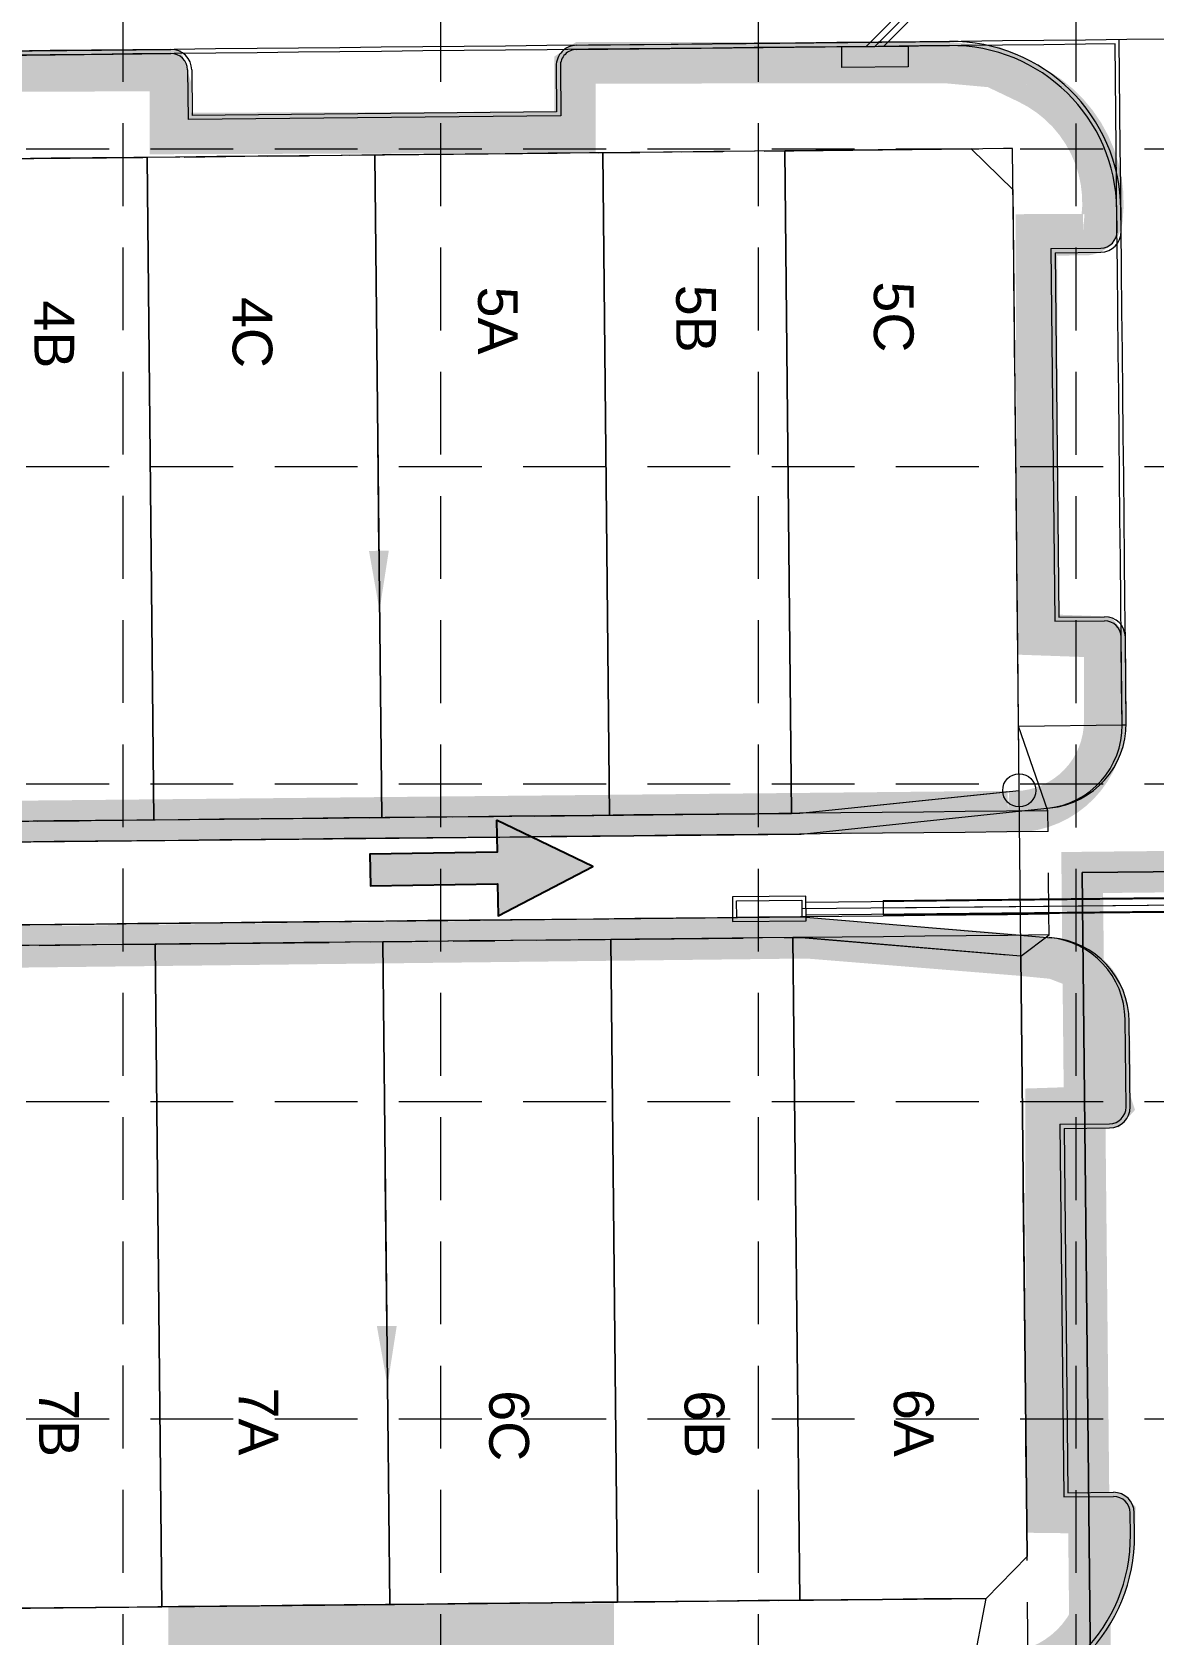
# Model space of a CAD drawing. Extents: x 2509062 to 2510599, y 7103311 to 7105769.
# Drawn here: x 2509627.9 to 2509763.3, y 7105012.3 to 7105205.8 of the extents above; entities that cross this region are included whole.
import ezdxf
from ezdxf.enums import TextEntityAlignment as Align

# ---------------------------------------------------------------- set-up
doc = ezdxf.new("R2010")
doc.units = 0
doc.header["$LTSCALE"] = 40
doc.header["$MEASUREMENT"] = 0
for name, pattern in [('DASHED', [0.75, 0.5, -0.25]), ('HIDDEN', [0.375, 0.25, -0.125]), ('PHANTOM2', [1.25, 0.625, -0.125, 0.125, -0.125, 0.125, -0.125])]:
    doc.linetypes.add(name, pattern=pattern)
for name, color, linetype in [('1 EROSION BLANKET', 84, 'Continuous'), ('C-FLOW-ARRW-2', 7, 'Continuous'), ('C-TOPO-TINN-ALLEY-EP', 1, 'Continuous'), ('C-TOPO-TINN-BACK', 4, 'Continuous'), ('C-TOPO-TINN-CONST', 5, 'Continuous'), ('C-TOPO-TINN-FACE', 2, 'Continuous'), ('C-TOPO-TINN-RTWY', 3, 'Continuous'), ('GRID', 254, 'DASHED'), ('STORM', 5, 'Continuous'), ('XHO461B_PT$0$V-BNDY-N-P2', 2, 'PHANTOM2'), ('XHO461B_ST$0$C-PHASE-BNDY', 14, 'Continuous'), ('XHO461C_PT$0$V-AREA', 6, 'Continuous'), ('XHO461C_PT$0$V-PROP-CORN-N', 2, 'Continuous'), ('XHO461C_PT$0$V-PROP-SUBD-IDEN-N-P3', 7, 'Continuous'), ('XHO461C_PT$0$V-PROP-SUBD-N-P3', 7, 'Continuous'), ('XHO461C_PT$0$V-RWAY-LINE-N-P3', 4, 'PHANTOM2'), ('XHO461C_PV$0$C-PHASE-BNDY', 3, 'Continuous'), ('XHO461C_PV$0$C-ROAD-BACK-N', 4, 'Continuous'), ('XHO461C_PV$0$C-ROAD-BACK-PH2', 12, 'Continuous'), ('XHO461C_PV$0$C-ROAD-FACE-N', 2, 'Continuous'), ('XHO461C_PV$0$C-ROAD-FACE-PH2', 12, 'Continuous'), ('XHO461ST$0$C-PHASE-BNDY', 3, 'Continuous')]:
    doc.layers.add(name, color=color, linetype=linetype)
doc.styles.get("Standard").update_dxf_attribs({"font": 'ARIAL.TTF'})

msp = doc.modelspace()

# ---------------------------------------------------------------- linework, layer by layer
msp.add_lwpolyline([(2509683.97, 7105110.61), (2509684.03, 7105106.77), (2509668.68, 7105106.52), (2509668.74, 7105102.68), (2509684.1, 7105102.93), (2509684.16, 7105099.09), (2509695.58, 7105105.03), (2509683.97, 7105110.61)], close=True)
at = {"color": 254}
for points in [[(2509684.16, 7105099.09), (2509683.97, 7105110.61), (2509695.58, 7105105.03), (2509683.97, 7105110.61)], [(2509668.68, 7105106.52), (2509668.74, 7105102.68), (2509684.03, 7105106.77), (2509684.1, 7105102.93)]]:
    msp.add_solid(points, dxfattribs=at)
at = {"layer": '1 EROSION BLANKET', "linetype": 'Continuous', "const_width": 5}
for points in [[(2509617.42, 7105201.05), (2509644.02, 7105201.12), (2509644.58, 7105199.36), (2509644.58, 7105193.53), (2509693.45, 7105193.68), (2509693.45, 7105201.48), (2509694.32, 7105202.06), (2509738.47, 7105202.07), (2509743.96, 7105201.57), (2509748.05, 7105199.62, -0.322828), (2509757.06, 7105183.19, -0.395618), (2509754.79, 7105181.3), (2509749.14, 7105181.29), (2509749.29, 7105133.02), (2509756.9, 7105132.75), (2509757.39, 7105132.19), (2509757.38, 7105122.57, -0.433751), (2509745.7, 7105111.66), (2509388.48, 7105108.11)], [(2509441.77, 7105093.19), (2509721.48, 7105096.42), (2509747, 7105094.35), (2509751.32, 7105093.93), (2509753.92, 7105092.93, -0.237791), (2509757.25, 7105089.25, -0.054936), (2509757.92, 7105085.1, -0.021959), (2509757.97, 7105076.05), (2509750.3, 7105075.8), (2509750.38, 7105027.52), (2509750.38, 7105027.06), (2509758.36, 7105026.96), (2509758.59, 7105026.73), (2509758.52, 7105024.05), (2509757.89, 7105019.41), (2509756.02, 7105014.97, -0.196263), (2509749.57, 7105008.55, -0.007207)]]:
    msp.add_lwpolyline(points, format="xyb", dxfattribs=at)
for points in [[(2509755.09, 7105075.95), (2509758, 7105076.01), (2509758.21, 7105076.24), (2509757.97, 7105076.95)], [(2509695.63, 7105006.37), (2509695.63, 7105012.97), (2509695.63, 7105013.57), (2509647.9, 7105013.19), (2509646.85, 7105013.18), (2509646.86, 7105005.66)]]:
    msp.add_lwpolyline(points, dxfattribs=at)
at = {"layer": 'C-FLOW-ARRW-2', "color": 7, "lineweight": 0}
for p, q in [((2509669.77, 7105143.14), (2509669.58, 7105161.13)), ((2509670.72, 7105049.55), (2509670.54, 7105067.55))]:
    msp.add_line(p, q, dxfattribs=at)
for points in [[(2509670.96, 7105143.16), (2509669.84, 7105135.94), (2509668.57, 7105143.13)], [(2509671.92, 7105049.57), (2509670.8, 7105042.36), (2509669.52, 7105049.54)]]:
    msp.add_solid(points, dxfattribs=at)
at = {"layer": 'C-TOPO-TINN-ALLEY-EP', "color": 7, "lineweight": 0}
for p, q in [((2509675.56, 7105108.49, 716.84), (2509670.56, 7105108.44, 716.88)), ((2509680.56, 7105108.54, 716.81), (2509675.56, 7105108.49, 716.84)), ((2509685.56, 7105108.59, 716.77), (2509680.56, 7105108.54, 716.81)), ((2509690.56, 7105108.64, 716.74), (2509685.56, 7105108.59, 716.77)), ((2509695.56, 7105108.69, 716.71), (2509690.56, 7105108.64, 716.74)), ((2509700.56, 7105108.75, 716.67), (2509695.56, 7105108.69, 716.71)), ((2509705.56, 7105108.8, 716.64), (2509700.56, 7105108.75, 716.67)), ((2509710.56, 7105108.85, 716.6), (2509705.56, 7105108.8, 716.64)), ((2509715.56, 7105108.9, 716.57), (2509710.56, 7105108.85, 716.6)), ((2509720.56, 7105108.95, 716.54), (2509715.56, 7105108.9, 716.57)), ((2509725.56, 7105109, 716.5), (2509720.56, 7105108.95, 716.54)), ((2509730.56, 7105109.05, 716.47), (2509725.56, 7105109, 716.5)), ((2509735.56, 7105109.1, 716.43), (2509730.56, 7105109.05, 716.47)), ((2509740.56, 7105109.15, 716.4), (2509735.56, 7105109.1, 716.43)), ((2509745.56, 7105109.21, 716.36), (2509740.56, 7105109.15, 716.4)), ((2509750.56, 7105109.26, 716.31), (2509745.56, 7105109.21, 716.36)), ((2509630.56, 7105108.03, 717.15), (2509625.56, 7105107.98, 717.19)), ((2509635.56, 7105108.08, 717.12), (2509630.56, 7105108.03, 717.15)), ((2509640.56, 7105108.13, 717.08), (2509635.56, 7105108.08, 717.12)), ((2509645.56, 7105108.18, 717.05), (2509640.56, 7105108.13, 717.08)), ((2509650.56, 7105108.23, 717.01), (2509645.56, 7105108.18, 717.05)), ((2509655.56, 7105108.28, 716.98), (2509650.56, 7105108.23, 717.01)), ((2509660.56, 7105108.34, 716.95), (2509655.56, 7105108.28, 716.98)), ((2509665.56, 7105108.39, 716.91), (2509660.56, 7105108.34, 716.95)), ((2509670.56, 7105108.44, 716.88), (2509665.56, 7105108.39, 716.91)), ((2509710.66, 7105098.85, 716.6), (2509705.66, 7105098.8, 716.64)), ((2509715.66, 7105098.9, 716.57), (2509710.66, 7105098.85, 716.6)), ((2509720.66, 7105098.95, 716.54), (2509715.66, 7105098.9, 716.57)), ((2509725.66, 7105099, 716.5), (2509720.66, 7105098.95, 716.54)), ((2509730.66, 7105099.05, 716.47), (2509725.66, 7105099, 716.5)), ((2509735.66, 7105099.1, 716.43), (2509730.66, 7105099.05, 716.47)), ((2509740.66, 7105099.16, 716.4), (2509735.66, 7105099.1, 716.43)), ((2509745.66, 7105099.21, 716.36), (2509740.66, 7105099.16, 716.4)), ((2509750.66, 7105099.26, 716.31), (2509745.66, 7105099.21, 716.36)), ((2509630.66, 7105098.03, 717.15), (2509625.67, 7105097.98, 717.19)), ((2509635.66, 7105098.08, 717.12), (2509630.66, 7105098.03, 717.15)), ((2509640.66, 7105098.13, 717.08), (2509635.66, 7105098.08, 717.12)), ((2509645.66, 7105098.18, 717.05), (2509640.66, 7105098.13, 717.08)), ((2509650.66, 7105098.23, 717.01), (2509645.66, 7105098.18, 717.05)), ((2509655.66, 7105098.29, 716.98), (2509650.66, 7105098.23, 717.01)), ((2509660.66, 7105098.34, 716.95), (2509655.66, 7105098.29, 716.98)), ((2509665.66, 7105098.39, 716.91), (2509660.66, 7105098.34, 716.95)), ((2509670.66, 7105098.44, 716.88), (2509665.66, 7105098.39, 716.91)), ((2509675.66, 7105098.49, 716.84), (2509670.66, 7105098.44, 716.88)), ((2509680.66, 7105098.54, 716.81), (2509675.66, 7105098.49, 716.84)), ((2509685.66, 7105098.59, 716.77), (2509680.66, 7105098.54, 716.81)), ((2509690.66, 7105098.64, 716.74), (2509685.66, 7105098.59, 716.77)), ((2509695.66, 7105098.69, 716.71), (2509690.66, 7105098.64, 716.74)), ((2509700.66, 7105098.75, 716.67), (2509695.66, 7105098.69, 716.71)), ((2509705.66, 7105098.8, 716.64), (2509700.66, 7105098.75, 716.67))]:
    msp.add_line(p, q, dxfattribs=at)
at = {"layer": 'C-TOPO-TINN-BACK', "color": 7, "lineweight": 0}
for p, q in [((2509660.06, 7105203.33, 717.28), (2509655.06, 7105203.28, 717.31)), ((2509665.06, 7105203.38, 717.26), (2509660.06, 7105203.33, 717.28)), ((2509670.06, 7105203.44, 717.23), (2509665.06, 7105203.38, 717.26)), ((2509675.06, 7105203.49, 717.21), (2509670.06, 7105203.44, 717.23)), ((2509680.06, 7105203.54, 717.18), (2509675.06, 7105203.49, 717.21)), ((2509685.06, 7105203.59, 717.16), (2509680.06, 7105203.54, 717.18)), ((2509690.06, 7105203.64, 717.13), (2509685.06, 7105203.59, 717.16)), ((2509695.06, 7105203.69, 717.11), (2509690.06, 7105203.64, 717.13)), ((2509700.06, 7105203.74, 717.08), (2509695.06, 7105203.69, 717.11)), ((2509705.06, 7105203.79, 717.06), (2509700.06, 7105203.74, 717.08)), ((2509710.06, 7105203.84, 717.03), (2509705.06, 7105203.79, 717.06)), ((2509715.06, 7105203.9, 717.01), (2509710.06, 7105203.84, 717.03)), ((2509720.06, 7105203.95, 716.98), (2509715.06, 7105203.9, 717.01)), ((2509725.06, 7105204, 716.96), (2509720.06, 7105203.95, 716.98)), ((2509730.05, 7105204.05, 716.93), (2509725.06, 7105204, 716.96)), ((2509735.05, 7105204.1, 716.91), (2509730.05, 7105204.05, 716.93)), ((2509740.05, 7105204.15, 716.88), (2509735.05, 7105204.1, 716.91)), ((2509745.05, 7105204.2, 716.86), (2509740.05, 7105204.15, 716.88)), ((2509750.05, 7105204.25, 716.83), (2509745.05, 7105204.2, 716.86)), ((2509755.05, 7105204.31, 716.81), (2509750.05, 7105204.25, 716.83)), ((2509758.64, 7105204.34, 716.79), (2509755.05, 7105204.31, 716.81)), ((2509758.77, 7105191.84, 716.6), (2509758.64, 7105204.34, 716.79)), ((2509630.06, 7105203.03, 717.43), (2509625.06, 7105202.97, 717.46)), ((2509635.06, 7105203.08, 717.41), (2509630.06, 7105203.03, 717.43)), ((2509640.06, 7105203.13, 717.38), (2509635.06, 7105203.08, 717.41)), ((2509645.06, 7105203.18, 717.36), (2509640.06, 7105203.13, 717.38)), ((2509650.06, 7105203.23, 717.33), (2509645.06, 7105203.18, 717.36)), ((2509655.06, 7105203.28, 717.31), (2509650.06, 7105203.23, 717.33)), ((2509758.82, 7105187.12, 716.58), (2509758.77, 7105191.84, 716.6)), ((2509758.87, 7105182.12, 716.55), (2509758.82, 7105187.12, 716.58)), ((2509758.92, 7105177.12, 716.52), (2509758.87, 7105182.12, 716.55)), ((2509758.97, 7105172.12, 716.49), (2509758.92, 7105177.12, 716.52)), ((2509759.03, 7105167.12, 716.46), (2509758.97, 7105172.12, 716.49)), ((2509759.08, 7105162.12, 716.43), (2509759.03, 7105167.12, 716.46)), ((2509759.13, 7105157.12, 716.4), (2509759.08, 7105162.12, 716.43)), ((2509759.18, 7105152.12, 716.37), (2509759.13, 7105157.12, 716.4)), ((2509759.23, 7105147.12, 716.34), (2509759.18, 7105152.12, 716.37)), ((2509759.28, 7105142.12, 716.31), (2509759.23, 7105147.12, 716.34)), ((2509759.33, 7105137.12, 716.28), (2509759.28, 7105142.12, 716.31)), ((2509759.38, 7105132.12, 716.25), (2509759.33, 7105137.12, 716.28)), ((2509759.43, 7105127.12, 716.22), (2509759.38, 7105132.12, 716.25)), ((2509759.49, 7105122.12, 716.19), (2509759.43, 7105127.12, 716.22)), ((2509675.56, 7105108.49, 716.34), (2509670.56, 7105108.44, 716.38)), ((2509680.56, 7105108.54, 716.31), (2509675.56, 7105108.49, 716.34)), ((2509685.56, 7105108.59, 716.27), (2509680.56, 7105108.54, 716.31)), ((2509690.56, 7105108.64, 716.24), (2509685.56, 7105108.59, 716.27)), ((2509695.56, 7105108.69, 716.21), (2509690.56, 7105108.64, 716.24)), ((2509700.56, 7105108.75, 716.17), (2509695.56, 7105108.69, 716.21)), ((2509705.56, 7105108.8, 716.14), (2509700.56, 7105108.75, 716.17)), ((2509710.56, 7105108.85, 716.1), (2509705.56, 7105108.8, 716.14)), ((2509715.56, 7105108.9, 716.07), (2509710.56, 7105108.85, 716.1)), ((2509720.56, 7105108.95, 716.04), (2509715.56, 7105108.9, 716.07)), ((2509725.56, 7105109, 716), (2509720.56, 7105108.95, 716.04)), ((2509730.56, 7105109.05, 715.97), (2509725.56, 7105109, 716)), ((2509735.56, 7105109.1, 715.93), (2509730.56, 7105109.05, 715.97)), ((2509740.56, 7105109.15, 715.9), (2509735.56, 7105109.1, 715.93)), ((2509745.56, 7105109.21, 715.86), (2509740.56, 7105109.15, 715.9)), ((2509750.56, 7105109.26, 715.81), (2509745.56, 7105109.21, 715.86)), ((2509630.56, 7105108.03, 716.65), (2509625.56, 7105107.98, 716.69)), ((2509635.56, 7105108.08, 716.62), (2509630.56, 7105108.03, 716.65)), ((2509640.56, 7105108.13, 716.58), (2509635.56, 7105108.08, 716.62)), ((2509645.56, 7105108.18, 716.55), (2509640.56, 7105108.13, 716.58)), ((2509650.56, 7105108.23, 716.51), (2509645.56, 7105108.18, 716.55)), ((2509655.56, 7105108.28, 716.48), (2509650.56, 7105108.23, 716.51)), ((2509660.56, 7105108.34, 716.45), (2509655.56, 7105108.28, 716.48)), ((2509665.56, 7105108.39, 716.41), (2509660.56, 7105108.34, 716.45)), ((2509670.56, 7105108.44, 716.38), (2509665.56, 7105108.39, 716.41)), ((2509710.66, 7105098.85, 716.1), (2509705.66, 7105098.8, 716.14)), ((2509715.66, 7105098.9, 716.07), (2509710.66, 7105098.85, 716.1)), ((2509720.66, 7105098.95, 716.04), (2509715.66, 7105098.9, 716.07)), ((2509725.66, 7105099, 716), (2509720.66, 7105098.95, 716.04)), ((2509730.66, 7105099.05, 715.97), (2509725.66, 7105099, 716)), ((2509735.66, 7105099.1, 715.93), (2509730.66, 7105099.05, 715.97)), ((2509740.66, 7105099.16, 715.9), (2509735.66, 7105099.1, 715.93)), ((2509745.66, 7105099.21, 715.86), (2509740.66, 7105099.16, 715.9)), ((2509750.66, 7105099.26, 715.81), (2509745.66, 7105099.21, 715.86)), ((2509630.66, 7105098.03, 716.65), (2509625.67, 7105097.98, 716.69)), ((2509635.66, 7105098.08, 716.62), (2509630.66, 7105098.03, 716.65)), ((2509640.66, 7105098.13, 716.58), (2509635.66, 7105098.08, 716.62)), ((2509645.66, 7105098.18, 716.55), (2509640.66, 7105098.13, 716.58)), ((2509650.66, 7105098.23, 716.51), (2509645.66, 7105098.18, 716.55)), ((2509655.66, 7105098.29, 716.48), (2509650.66, 7105098.23, 716.51)), ((2509660.66, 7105098.34, 716.45), (2509655.66, 7105098.29, 716.48)), ((2509665.66, 7105098.39, 716.41), (2509660.66, 7105098.34, 716.45)), ((2509670.66, 7105098.44, 716.38), (2509665.66, 7105098.39, 716.41)), ((2509675.66, 7105098.49, 716.34), (2509670.66, 7105098.44, 716.38)), ((2509680.66, 7105098.54, 716.31), (2509675.66, 7105098.49, 716.34)), ((2509685.66, 7105098.59, 716.27), (2509680.66, 7105098.54, 716.31)), ((2509690.66, 7105098.64, 716.24), (2509685.66, 7105098.59, 716.27)), ((2509695.66, 7105098.69, 716.21), (2509690.66, 7105098.64, 716.24)), ((2509700.66, 7105098.75, 716.17), (2509695.66, 7105098.69, 716.21)), ((2509705.66, 7105098.8, 716.14), (2509700.66, 7105098.75, 716.17))]:
    msp.add_line(p, q, dxfattribs=at)
at = {"layer": 'C-TOPO-TINN-CONST', "color": 7, "lineweight": 0}
for p, q in [((2509669.28, 7105190.93, 717.49), (2509669.33, 7105185.93, 718)), ((2509669.33, 7105185.93, 718), (2509670, 7105119.93, 717.3)), ((2509670, 7105119.93, 717.3), (2509670.1, 7105110.93, 716.93)), ((2509670.25, 7105095.93, 716.93), (2509670.34, 7105086.93, 717)), ((2509670.34, 7105086.93, 717), (2509671.02, 7105020.94, 716.3)), ((2509671.02, 7105020.94, 716.3), (2509671.07, 7105015.94, 716.23))]:
    msp.add_line(p, q, dxfattribs=at)
at = {"layer": 'C-TOPO-TINN-FACE', "color": 7, "lineweight": 0}
for p, q in [((2509630.06, 7105203.53, 716.93), (2509625.06, 7105203.47, 716.96)), ((2509635.05, 7105203.58, 716.91), (2509630.06, 7105203.53, 716.93)), ((2509640.05, 7105203.63, 716.88), (2509635.05, 7105203.58, 716.91)), ((2509645.05, 7105203.68, 716.86), (2509640.05, 7105203.63, 716.88)), ((2509650.05, 7105203.73, 716.83), (2509645.05, 7105203.68, 716.86)), ((2509655.05, 7105203.78, 716.81), (2509650.05, 7105203.73, 716.83)), ((2509660.05, 7105203.83, 716.78), (2509655.05, 7105203.78, 716.81)), ((2509665.05, 7105203.88, 716.76), (2509660.05, 7105203.83, 716.78)), ((2509670.05, 7105203.94, 716.73), (2509665.05, 7105203.88, 716.76)), ((2509675.05, 7105203.99, 716.71), (2509670.05, 7105203.94, 716.73)), ((2509680.05, 7105204.04, 716.68), (2509675.05, 7105203.99, 716.71)), ((2509685.05, 7105204.09, 716.66), (2509680.05, 7105204.04, 716.68)), ((2509690.05, 7105204.14, 716.63), (2509685.05, 7105204.09, 716.66)), ((2509695.05, 7105204.19, 716.61), (2509690.05, 7105204.14, 716.63)), ((2509700.05, 7105204.24, 716.58), (2509695.05, 7105204.19, 716.61)), ((2509705.05, 7105204.29, 716.56), (2509700.05, 7105204.24, 716.58)), ((2509710.05, 7105204.34, 716.53), (2509705.05, 7105204.29, 716.56)), ((2509715.05, 7105204.4, 716.51), (2509710.05, 7105204.34, 716.53)), ((2509720.05, 7105204.45, 716.48), (2509715.05, 7105204.4, 716.51)), ((2509725.05, 7105204.5, 716.46), (2509720.05, 7105204.45, 716.48)), ((2509730.05, 7105204.55, 716.43), (2509725.05, 7105204.5, 716.46)), ((2509735.05, 7105204.6, 716.41), (2509730.05, 7105204.55, 716.43)), ((2509740.05, 7105204.65, 716.38), (2509735.05, 7105204.6, 716.41)), ((2509745.05, 7105204.7, 716.36), (2509740.05, 7105204.65, 716.38)), ((2509750.05, 7105204.75, 716.33), (2509745.05, 7105204.7, 716.36)), ((2509755.05, 7105204.81, 716.31), (2509750.05, 7105204.75, 716.33)), ((2509760.05, 7105204.86, 716.28), (2509755.05, 7105204.81, 716.31)), ((2509759.27, 7105191.85, 716.1), (2509759.14, 7105204.85, 716.29)), ((2509765.05, 7105204.91, 716.26), (2509760.05, 7105204.86, 716.28)), ((2509759.32, 7105187.12, 716.08), (2509759.27, 7105191.85, 716.1)), ((2509759.37, 7105182.12, 716.05), (2509759.32, 7105187.12, 716.08)), ((2509759.42, 7105177.12, 716.02), (2509759.37, 7105182.12, 716.05)), ((2509759.47, 7105172.12, 715.99), (2509759.42, 7105177.12, 716.02)), ((2509759.53, 7105167.12, 715.96), (2509759.47, 7105172.12, 715.99)), ((2509759.58, 7105162.12, 715.93), (2509759.53, 7105167.12, 715.96)), ((2509759.63, 7105157.12, 715.9), (2509759.58, 7105162.12, 715.93)), ((2509759.68, 7105152.12, 715.87), (2509759.63, 7105157.12, 715.9)), ((2509759.73, 7105147.12, 715.84), (2509759.68, 7105152.12, 715.87)), ((2509759.78, 7105142.12, 715.81), (2509759.73, 7105147.12, 715.84)), ((2509759.83, 7105137.12, 715.78), (2509759.78, 7105142.12, 715.81)), ((2509759.88, 7105132.12, 715.75), (2509759.83, 7105137.12, 715.78)), ((2509759.93, 7105127.12, 715.72), (2509759.88, 7105132.12, 715.75)), ((2509759.99, 7105122.12, 715.69), (2509759.93, 7105127.12, 715.72))]:
    msp.add_line(p, q, dxfattribs=at)
at = {"layer": 'C-TOPO-TINN-RTWY', "color": 7, "lineweight": 0}
for p, q in [((2509745.18, 7105191.7, 717.12), (2509740.18, 7105191.65, 717.14)), ((2509746.27, 7105191.71, 717.11), (2509745.18, 7105191.7, 717.12)), ((2509746.35, 7105184.22, 716.82), (2509746.27, 7105191.71, 717.11)), ((2509630.19, 7105190.53, 717.69), (2509625.19, 7105190.48, 717.72)), ((2509635.19, 7105190.58, 717.67), (2509630.19, 7105190.53, 717.69)), ((2509640.19, 7105190.63, 717.64), (2509635.19, 7105190.58, 717.67)), ((2509645.19, 7105190.68, 717.62), (2509640.19, 7105190.63, 717.64)), ((2509650.19, 7105190.73, 717.59), (2509645.19, 7105190.68, 717.62)), ((2509655.19, 7105190.78, 717.57), (2509650.19, 7105190.73, 717.59)), ((2509660.19, 7105190.83, 717.54), (2509655.19, 7105190.78, 717.57)), ((2509665.19, 7105190.88, 717.52), (2509660.19, 7105190.83, 717.54)), ((2509670.19, 7105190.94, 717.49), (2509665.19, 7105190.88, 717.52)), ((2509675.19, 7105190.99, 717.47), (2509670.19, 7105190.94, 717.49)), ((2509680.19, 7105191.04, 717.44), (2509675.19, 7105190.99, 717.47)), ((2509685.19, 7105191.09, 717.42), (2509680.19, 7105191.04, 717.44)), ((2509690.18, 7105191.14, 717.39), (2509685.19, 7105191.09, 717.42)), ((2509695.18, 7105191.19, 717.37), (2509690.18, 7105191.14, 717.39)), ((2509700.18, 7105191.24, 717.34), (2509695.18, 7105191.19, 717.37)), ((2509705.18, 7105191.29, 717.32), (2509700.18, 7105191.24, 717.34)), ((2509710.18, 7105191.35, 717.29), (2509705.18, 7105191.29, 717.32)), ((2509715.18, 7105191.4, 717.27), (2509710.18, 7105191.35, 717.29)), ((2509720.18, 7105191.45, 717.24), (2509715.18, 7105191.4, 717.27)), ((2509725.18, 7105191.5, 717.22), (2509720.18, 7105191.45, 717.24)), ((2509730.18, 7105191.55, 717.19), (2509725.18, 7105191.5, 717.22)), ((2509735.18, 7105191.6, 717.17), (2509730.18, 7105191.55, 717.19)), ((2509740.18, 7105191.65, 717.14), (2509735.18, 7105191.6, 717.17)), ((2509746.37, 7105181.99, 716.81), (2509746.35, 7105184.22, 716.82)), ((2509746.42, 7105176.99, 716.78), (2509746.37, 7105181.99, 716.81)), ((2509746.47, 7105171.99, 716.75), (2509746.42, 7105176.99, 716.78)), ((2509746.53, 7105166.99, 716.72), (2509746.47, 7105171.99, 716.75)), ((2509746.58, 7105161.99, 716.69), (2509746.53, 7105166.99, 716.72)), ((2509746.63, 7105156.99, 716.66), (2509746.58, 7105161.99, 716.69)), ((2509746.68, 7105151.99, 716.63), (2509746.63, 7105156.99, 716.66)), ((2509746.73, 7105146.99, 716.6), (2509746.68, 7105151.99, 716.63)), ((2509746.78, 7105141.99, 716.57), (2509746.73, 7105146.99, 716.6)), ((2509746.83, 7105136.99, 716.54), (2509746.78, 7105141.99, 716.57)), ((2509746.88, 7105131.99, 716.51), (2509746.83, 7105136.99, 716.54)), ((2509746.94, 7105126.99, 716.48), (2509746.88, 7105131.99, 716.51)), ((2509746.99, 7105121.99, 716.45), (2509746.94, 7105126.99, 716.48)), ((2509746.99, 7105121.99, 716.45), (2509759.49, 7105122.12, 716.2)), ((2509759.49, 7105122.12, 716.2), (2509759.99, 7105122.12, 715.69)), ((2509750.53, 7105111.76, 716.36), (2509746.99, 7105121.99, 716.45)), ((2509630.54, 7105110.53, 717.2), (2509625.54, 7105110.48, 717.24)), ((2509635.54, 7105110.58, 717.17), (2509630.54, 7105110.53, 717.2)), ((2509640.54, 7105110.63, 717.14), (2509635.54, 7105110.58, 717.17)), ((2509645.54, 7105110.68, 717.1), (2509640.54, 7105110.63, 717.14)), ((2509650.54, 7105110.73, 717.07), (2509645.54, 7105110.68, 717.1)), ((2509655.54, 7105110.78, 717.03), (2509650.54, 7105110.73, 717.07)), ((2509660.54, 7105110.84, 717), (2509655.54, 7105110.78, 717.03)), ((2509665.54, 7105110.89, 716.96), (2509660.54, 7105110.84, 717)), ((2509670.53, 7105110.94, 716.93), (2509665.54, 7105110.89, 716.96)), ((2509675.53, 7105110.99, 716.9), (2509670.53, 7105110.94, 716.93)), ((2509680.53, 7105111.04, 716.86), (2509675.53, 7105110.99, 716.9)), ((2509685.53, 7105111.09, 716.83), (2509680.53, 7105111.04, 716.86)), ((2509690.53, 7105111.14, 716.79), (2509685.53, 7105111.09, 716.83)), ((2509695.53, 7105111.19, 716.76), (2509690.53, 7105111.14, 716.79)), ((2509700.53, 7105111.25, 716.73), (2509695.53, 7105111.19, 716.76)), ((2509705.53, 7105111.3, 716.69), (2509700.53, 7105111.25, 716.73)), ((2509710.53, 7105111.35, 716.66), (2509705.53, 7105111.3, 716.69)), ((2509715.53, 7105111.4, 716.62), (2509710.53, 7105111.35, 716.66)), ((2509720.53, 7105111.45, 716.59), (2509715.53, 7105111.4, 716.62)), ((2509725.53, 7105111.5, 716.55), (2509720.53, 7105111.45, 716.59)), ((2509730.53, 7105111.55, 716.52), (2509725.53, 7105111.5, 716.55)), ((2509735.53, 7105111.6, 716.49), (2509730.53, 7105111.55, 716.52)), ((2509740.53, 7105111.65, 716.45), (2509735.53, 7105111.6, 716.49)), ((2509745.53, 7105111.71, 716.42), (2509740.53, 7105111.65, 716.45)), ((2509750.53, 7105111.76, 716.36), (2509745.53, 7105111.71, 716.42)), ((2509750.56, 7105109.26, 715.81), (2509750.53, 7105111.76, 716.36)), ((2509750.66, 7105099.26, 715.81), (2509750.61, 7105104.26, 715.89)), ((2509750.68, 7105096.76, 716.36), (2509750.66, 7105099.26, 715.81)), ((2509630.69, 7105095.53, 717.2), (2509625.69, 7105095.48, 717.24)), ((2509635.69, 7105095.58, 717.17), (2509630.69, 7105095.53, 717.2)), ((2509640.69, 7105095.63, 717.14), (2509635.69, 7105095.58, 717.17)), ((2509645.69, 7105095.68, 717.1), (2509640.69, 7105095.63, 717.14)), ((2509650.69, 7105095.73, 717.07), (2509645.69, 7105095.68, 717.1)), ((2509655.69, 7105095.79, 717.03), (2509650.69, 7105095.73, 717.07)), ((2509660.69, 7105095.84, 717), (2509655.69, 7105095.79, 717.03)), ((2509665.69, 7105095.89, 716.96), (2509660.69, 7105095.84, 717)), ((2509670.69, 7105095.94, 716.93), (2509665.69, 7105095.89, 716.96)), ((2509675.69, 7105095.99, 716.9), (2509670.69, 7105095.94, 716.93)), ((2509680.69, 7105096.04, 716.86), (2509675.69, 7105095.99, 716.9)), ((2509685.69, 7105096.09, 716.83), (2509680.69, 7105096.04, 716.86)), ((2509690.69, 7105096.14, 716.79), (2509685.69, 7105096.09, 716.83)), ((2509695.69, 7105096.19, 716.76), (2509690.69, 7105096.14, 716.79)), ((2509700.69, 7105096.25, 716.73), (2509695.69, 7105096.19, 716.76)), ((2509705.69, 7105096.3, 716.69), (2509700.69, 7105096.25, 716.73)), ((2509710.69, 7105096.35, 716.66), (2509705.69, 7105096.3, 716.69)), ((2509715.69, 7105096.4, 716.62), (2509710.69, 7105096.35, 716.66)), ((2509720.69, 7105096.45, 716.59), (2509715.69, 7105096.4, 716.62)), ((2509725.69, 7105096.5, 716.55), (2509720.69, 7105096.45, 716.59)), ((2509730.69, 7105096.55, 716.52), (2509725.69, 7105096.5, 716.55)), ((2509735.68, 7105096.6, 716.49), (2509730.69, 7105096.55, 716.52)), ((2509740.68, 7105096.66, 716.45), (2509735.68, 7105096.6, 716.49)), ((2509745.68, 7105096.71, 716.42), (2509740.68, 7105096.66, 716.45)), ((2509750.68, 7105096.76, 716.36), (2509745.68, 7105096.71, 716.42)), ((2509747.27, 7105094.22, 716.4), (2509750.68, 7105096.76, 716.36)), ((2509747.27, 7105094.22, 716.4), (2509748.01, 7105021.72, 715.8)), ((2509748.01, 7105021.72, 715.8), (2509743.06, 7105016.67, 715.8)), ((2509640.57, 7105015.62, 716.41), (2509635.57, 7105015.57, 716.44)), ((2509645.57, 7105015.67, 716.38), (2509640.57, 7105015.62, 716.41)), ((2509650.57, 7105015.73, 716.36), (2509645.57, 7105015.67, 716.38)), ((2509655.57, 7105015.78, 716.33), (2509650.57, 7105015.73, 716.36)), ((2509660.57, 7105015.83, 716.3), (2509655.57, 7105015.78, 716.33)), ((2509665.57, 7105015.88, 716.27), (2509660.57, 7105015.83, 716.3)), ((2509670.57, 7105015.93, 716.25), (2509665.57, 7105015.88, 716.27)), ((2509675.57, 7105015.98, 716.22), (2509670.57, 7105015.93, 716.25)), ((2509680.57, 7105016.03, 716.19), (2509675.57, 7105015.98, 716.22)), ((2509685.57, 7105016.08, 716.17), (2509680.57, 7105016.03, 716.19)), ((2509690.57, 7105016.14, 716.14), (2509685.57, 7105016.08, 716.17)), ((2509695.57, 7105016.19, 716.11), (2509690.57, 7105016.14, 716.14)), ((2509700.57, 7105016.24, 716.08), (2509695.57, 7105016.19, 716.11)), ((2509705.57, 7105016.29, 716.06), (2509700.57, 7105016.24, 716.08)), ((2509710.57, 7105016.34, 716.03), (2509705.57, 7105016.29, 716.06)), ((2509715.57, 7105016.39, 716), (2509710.57, 7105016.34, 716.03)), ((2509720.57, 7105016.44, 715.98), (2509715.57, 7105016.39, 716)), ((2509725.57, 7105016.49, 715.95), (2509720.57, 7105016.44, 715.98)), ((2509730.57, 7105016.54, 715.92), (2509725.57, 7105016.49, 715.95)), ((2509735.56, 7105016.6, 715.9), (2509730.57, 7105016.54, 715.92)), ((2509743.06, 7105016.67, 715.8), (2509735.56, 7105016.6, 715.9)), ((2509740.69, 7105004.15, 715.6), (2509743.06, 7105016.67, 715.8)), ((2509630.57, 7105015.52, 716.46), (2509625.57, 7105015.47, 716.49)), ((2509635.57, 7105015.57, 716.44), (2509630.57, 7105015.52, 716.46))]:
    msp.add_line(p, q, dxfattribs=at)
at = {"layer": 'GRID', "color": 252, "linetype": 'HIDDEN', "lineweight": 0}
for p, q in [((2509638.91, 7103504.77), (2509638.91, 7105728.4)), ((2509677.25, 7103504.76), (2509677.25, 7105728.4)), ((2509715.59, 7103504.76), (2509715.59, 7105728.4)), ((2509753.93, 7103504.75), (2509753.93, 7105728.4)), ((2509102.19, 7105191.68), (2510559.01, 7105191.68)), ((2509102.19, 7105153.34), (2510559.01, 7105153.34)), ((2509102.19, 7105115), (2510559.01, 7105115)), ((2509102.19, 7105076.67), (2510559.01, 7105076.67)), ((2509102.19, 7105038.33), (2510559.01, 7105038.33))]:
    msp.add_line(p, q, dxfattribs=at)
at = {"layer": 'STORM', "lineweight": 0}
for p, q in [((2509728.58, 7105204.04), (2509747.1, 7105222.74)), ((2509728.58, 7105204.04), (2509747.1, 7105222.74)), ((2509729.65, 7105204.05), (2509747.15, 7105221.73)), ((2509729.65, 7105204.05), (2509747.15, 7105221.73)), ((2509730.71, 7105204.06), (2509747.47, 7105220.98)), ((2509730.71, 7105204.06), (2509747.22, 7105220.73)), ((2509725.65, 7105204.01), (2509733.65, 7105204.09)), ((2509725.65, 7105204.01), (2509733.65, 7105204.09)), ((2509725.67, 7105201.51), (2509725.65, 7105204.01)), ((2509725.67, 7105201.51), (2509725.65, 7105204.01)), ((2509733.65, 7105204.09), (2509733.67, 7105201.59)), ((2509733.65, 7105204.09), (2509733.67, 7105201.59)), ((2509733.67, 7105201.59), (2509725.67, 7105201.51)), ((2509733.67, 7105201.59), (2509725.67, 7105201.51)), ((2509721.31, 7105101.46), (2509712.44, 7105101.37)), ((2509712.44, 7105101.37), (2509712.47, 7105098.37)), ((2509712.94, 7105100.87), (2509720.82, 7105100.95)), ((2509712.96, 7105098.87), (2509712.94, 7105100.87)), ((2509720.82, 7105100.95), (2509720.84, 7105098.95)), ((2509721.34, 7105098.46), (2509721.31, 7105101.46)), ((2509721.32, 7105100.71), (2509764.67, 7105101.15)), ((2509730.64, 7105100.93), (2509764.67, 7105101.28)), ((2509730.64, 7105100.93), (2509730.66, 7105099.18)), ((2509720.84, 7105098.95), (2509712.96, 7105098.87)), ((2509720.83, 7105099.95), (2509766.71, 7105100.42)), ((2509721.34, 7105099.21), (2509764.69, 7105099.65)), ((2509730.65, 7105100.05), (2509766.71, 7105100.42)), ((2509730.66, 7105099.18), (2509764.69, 7105099.53)), ((2509712.47, 7105098.37), (2509721.34, 7105098.46))]:
    msp.add_line(p, q, dxfattribs=at)
at = {"layer": 'XHO461B_PT$0$V-BNDY-N-P2', "color": 7, "lineweight": 0}
msp.add_line((2509749.35, 7104891.23), (2509747.07, 7105114.22), dxfattribs=at)
at = {"layer": 'XHO461B_ST$0$C-PHASE-BNDY', "color": 7, "lineweight": 0}
for p, q in [((2509754.67, 7105104.3), (2510184.65, 7105108.7)), ((2510184.65, 7105108.7), (2509754.67, 7105104.3)), ((2509756.85, 7104891.31), (2509754.67, 7105104.3)), ((2509754.67, 7105104.3), (2509756.85, 7104891.31))]:
    msp.add_line(p, q, dxfattribs=at)
at = {"layer": 'XHO461C_PT$0$V-AREA', "color": 7, "lineweight": 0}
for p, q in [((2509641.78, 7105190.64), (2509619.78, 7105190.42)), ((2509669.28, 7105190.93), (2509641.78, 7105190.64)), ((2509641.78, 7105190.64), (2509642.6, 7105110.65)), ((2509642.6, 7105110.65), (2509641.78, 7105190.64)), ((2509696.78, 7105191.21), (2509669.28, 7105190.93)), ((2509669.28, 7105190.93), (2509670.1, 7105110.93)), ((2509670.1, 7105110.93), (2509669.28, 7105190.93)), ((2509718.77, 7105191.43), (2509696.78, 7105191.21)), ((2509696.78, 7105191.21), (2509697.59, 7105111.21)), ((2509697.59, 7105111.21), (2509696.78, 7105191.21)), ((2509741.27, 7105191.66), (2509718.77, 7105191.43)), ((2509718.77, 7105191.43), (2509719.59, 7105111.44)), ((2509719.59, 7105111.44), (2509718.77, 7105191.43)), ((2509746.32, 7105186.71), (2509741.27, 7105191.66)), ((2509747.07, 7105114.22), (2509746.32, 7105186.71)), ((2509720.59, 7105111.45), (2509747.07, 7105114.22)), ((2509620.6, 7105110.42), (2509642.6, 7105110.65)), ((2509642.6, 7105110.65), (2509670.1, 7105110.93)), ((2509670.1, 7105110.93), (2509697.59, 7105111.21)), ((2509697.59, 7105111.21), (2509719.59, 7105111.44)), ((2509719.59, 7105111.44), (2509720.59, 7105111.45)), ((2509642.75, 7105095.65), (2509620.75, 7105095.42)), ((2509670.25, 7105095.93), (2509642.75, 7105095.65)), ((2509643.57, 7105015.65), (2509642.75, 7105095.65)), ((2509642.75, 7105095.65), (2509643.57, 7105015.65)), ((2509697.75, 7105096.21), (2509670.25, 7105095.93)), ((2509671.07, 7105015.94), (2509670.25, 7105095.93)), ((2509670.25, 7105095.93), (2509671.07, 7105015.94)), ((2509719.75, 7105096.44), (2509697.75, 7105096.21)), ((2509698.57, 7105016.22), (2509697.75, 7105096.21)), ((2509697.75, 7105096.21), (2509698.57, 7105016.22)), ((2509720.75, 7105096.45), (2509719.75, 7105096.44)), ((2509720.57, 7105016.44), (2509719.75, 7105096.44)), ((2509719.75, 7105096.44), (2509720.57, 7105016.44)), ((2509747.27, 7105094.22), (2509720.75, 7105096.45)), ((2509748.01, 7105021.72), (2509747.27, 7105094.22)), ((2509743.06, 7105016.67), (2509748.01, 7105021.72)), ((2509621.57, 7105015.43), (2509643.57, 7105015.65)), ((2509643.57, 7105015.65), (2509671.07, 7105015.94)), ((2509671.07, 7105015.94), (2509698.57, 7105016.22)), ((2509698.57, 7105016.22), (2509720.57, 7105016.44)), ((2509720.57, 7105016.44), (2509743.06, 7105016.67))]:
    msp.add_line(p, q, dxfattribs=at)
at = {"layer": 'XHO461C_PT$0$V-PROP-CORN-N', "color": 7, "lineweight": 0}
msp.add_circle((2509747.07, 7105114.22), 2, dxfattribs=at)
at = {"layer": 'XHO461C_PT$0$V-PROP-SUBD-N-P3', "color": 7, "lineweight": 0}
for p, q in [((2509642.6, 7105110.65), (2509641.78, 7105190.64)), ((2509670.1, 7105110.93), (2509669.28, 7105190.93)), ((2509697.59, 7105111.21), (2509696.78, 7105191.21)), ((2509719.59, 7105111.44), (2509718.77, 7105191.43)), ((2509643.57, 7105015.65), (2509642.75, 7105095.65)), ((2509671.07, 7105015.94), (2509670.25, 7105095.93)), ((2509698.57, 7105016.22), (2509697.75, 7105096.21)), ((2509720.57, 7105016.44), (2509719.75, 7105096.44))]:
    msp.add_line(p, q, dxfattribs=at)
at = {"layer": 'XHO461C_PT$0$V-RWAY-LINE-N-P3', "color": 7, "lineweight": 0}
for p, q in [((2509366.29, 7105187.82), (2509741.27, 7105191.66)), ((2509741.27, 7105191.66), (2509746.32, 7105186.71)), ((2509747.07, 7105114.22), (2509746.32, 7105186.71)), ((2509720.59, 7105111.45), (2509747.07, 7105114.22)), ((2509388.61, 7105108.05), (2509720.59, 7105111.45)), ((2509388.76, 7105093.05), (2509720.75, 7105096.45)), ((2509720.75, 7105096.45), (2509747.27, 7105094.22)), ((2509743.06, 7105016.67), (2509748.01, 7105021.72)), ((2509368.08, 7105012.83), (2509743.06, 7105016.67))]:
    msp.add_line(p, q, dxfattribs=at)
at = {"layer": 'XHO461C_PV$0$C-PHASE-BNDY', "color": 7, "lineweight": 0}
for p, q in [((2509754.67, 7105104.3), (2510184.65, 7105108.7)), ((2510184.65, 7105108.7), (2509754.67, 7105104.3)), ((2509756.85, 7104891.31), (2509754.67, 7105104.3)), ((2509754.67, 7105104.3), (2509756.85, 7104891.31))]:
    msp.add_line(p, q, dxfattribs=at)
at = {"layer": 'XHO461C_PV$0$C-PHASE-BNDY', "color": 7, "const_width": 5}
for points in [[(2510322.72, 7105150.94), (2510322.77, 7105146.28), (2510184.28, 7105144.86), (2510184.65, 7105108.7), (2509754.67, 7105104.3), (2509756.85, 7104891.31), (2509364.37, 7104887.29), (2509360.8, 7105235.77), (2509198.02, 7105234.75), (2509197.9, 7105245.33)], [(2510330.97, 7104221.41), (2510330.97, 7104221.41), (2509985.5, 7104217.79), (2509984.67, 7104350.11), (2509956.87, 7104350.11), (2509952.34, 7104795.8), (2509803.34, 7104794.28), (2509798.29, 7104799.23), (2509797.35, 7104891.72), (2509756.85, 7104891.31), (2509754.67, 7105104.3), (2510184.65, 7105108.7), (2510184.28, 7105144.86), (2510321.28, 7105145.14), (2510321.3, 7105142.86)]]:
    msp.add_lwpolyline(points, dxfattribs=at)
at = {"layer": 'XHO461C_PV$0$C-ROAD-BACK-N', "color": 7, "lineweight": 0}
for p, q in [((2509693.65, 7105203.68), (2509738.65, 7105204.14)), ((2509616.65, 7105202.89), (2509644.65, 7105203.18)), ((2509691.67, 7105201.66), (2509691.73, 7105195.66)), ((2509646.67, 7105201.2), (2509646.73, 7105195.2)), ((2509691.73, 7105195.66), (2509646.73, 7105195.2)), ((2509758.88, 7105181.71), (2509758.85, 7105184.35)), ((2509750.9, 7105179.63), (2509756.9, 7105179.69)), ((2509750.9, 7105179.63), (2509751.36, 7105134.63)), ((2509751.36, 7105134.63), (2509757.36, 7105134.69)), ((2509759.49, 7105122.12), (2509759.38, 7105132.71))]:
    msp.add_line(p, q, dxfattribs=at)
for centre, radius, start, end in [((2509693.67, 7105201.68), 2, 90.5865, 180.5865), ((2509738.85, 7105184.14), 20, 0.5865, 90.5865), ((2509644.67, 7105201.18), 2, 0.5865, 90.5865), ((2509756.88, 7105181.69), 2, 270.5865, 0.5865), ((2509757.38, 7105132.69), 2, 0.5865, 90.5865)]:
    msp.add_arc(centre, radius, start, end, dxfattribs=at)
at = {"layer": 'XHO461C_PV$0$C-ROAD-BACK-PH2', "color": 7, "lineweight": 0}
for p, q in [((2509759.96, 7105075.99), (2509759.85, 7105086.58)), ((2509751.98, 7105073.91), (2509757.98, 7105073.97)), ((2509751.98, 7105073.91), (2509752.44, 7105028.91)), ((2509752.44, 7105028.91), (2509758.44, 7105028.97)), ((2509760.49, 7105024.35), (2509760.46, 7105026.99))]:
    msp.add_line(p, q, dxfattribs=at)
for centre, radius, start, end in [((2509749.49, 7105122.02), 10, 275.9758, 0.5865), ((2509749.85, 7105086.48), 10, 0.5865, 85.1972), ((2509757.96, 7105075.97), 2, 270.5865, 0.5865), ((2509758.46, 7105026.97), 2, 0.5865, 90.5865), ((2509740.49, 7105024.15), 20, 270.5865, 0.5865)]:
    msp.add_arc(centre, radius, start, end, dxfattribs=at)
at = {"layer": 'XHO461C_PV$0$C-ROAD-FACE-N', "color": 7, "lineweight": 0}
for p, q in [((2509616.65, 7105203.39), (2509644.64, 7105203.68)), ((2509693.64, 7105204.18), (2509738.64, 7105204.64)), ((2509691.17, 7105201.65), (2509691.22, 7105196.15)), ((2509647.17, 7105201.2), (2509647.23, 7105195.7)), ((2509691.22, 7105196.15), (2509647.23, 7105195.7)), ((2509759.38, 7105181.72), (2509759.35, 7105184.35)), ((2509751.4, 7105179.13), (2509756.9, 7105179.19)), ((2509751.4, 7105179.13), (2509751.85, 7105135.14)), ((2509751.85, 7105135.14), (2509757.35, 7105135.19)), ((2509759.98, 7105122.4), (2509759.88, 7105132.72)), ((2509720.74, 7105108.95), (2509750.8, 7105112.1)), ((2509388.52, 7105105.55), (2509720.74, 7105108.95)), ((2509388.62, 7105095.55), (2509720.84, 7105098.95)), ((2509720.84, 7105098.95), (2509750.96, 7105096.42))]:
    msp.add_line(p, q, dxfattribs=at)
for centre, radius, start, end in [((2509644.67, 7105201.18), 2.5, 0.5865, 90.5865), ((2509693.67, 7105201.68), 2.5, 90.5865, 180.5865), ((2509738.85, 7105184.14), 20.5, 0.5865, 90.5865), ((2509756.88, 7105181.69), 2.5, 270.5865, 0.5865), ((2509757.38, 7105132.69), 2.5, 0.5865, 90.5865)]:
    msp.add_arc(centre, radius, start, end, dxfattribs=at)
at = {"layer": 'XHO461C_PV$0$C-ROAD-FACE-PH2', "color": 7, "lineweight": 0}
for p, q in [((2509760.46, 7105075.99), (2509760.35, 7105086.31)), ((2509752.48, 7105073.41), (2509757.98, 7105073.47)), ((2509752.48, 7105073.41), (2509752.93, 7105029.41)), ((2509752.93, 7105029.41), (2509758.43, 7105029.47)), ((2509760.99, 7105024.36), (2509760.96, 7105027))]:
    msp.add_line(p, q, dxfattribs=at)
for centre, radius, start, end in [((2509749.73, 7105122.29), 10.25, 275.9758, 0.5865), ((2509750.1, 7105086.21), 10.25, 0.5865, 85.1972), ((2509757.96, 7105075.97), 2.5, 270.5865, 0.5865), ((2509758.46, 7105026.97), 2.5, 0.5865, 90.5865), ((2509740.49, 7105024.15), 20.5, 270.5865, 0.5865)]:
    msp.add_arc(centre, radius, start, end, dxfattribs=at)
at = {"layer": 'XHO461ST$0$C-PHASE-BNDY', "color": 7, "lineweight": 0}
for p, q in [((2510184.65, 7105108.7), (2509754.67, 7105104.3)), ((2509754.67, 7105104.3), (2509756.85, 7104891.31))]:
    msp.add_line(p, q, dxfattribs=at)

# ---------------------------------------------------------------- texts
at = {"layer": 'XHO461C_PT$0$V-PROP-SUBD-IDEN-N-P3', "color": 7, "lineweight": 0}
for s, p in [('5A', (2509684.1, 7105170.94)), ('5B', (2509708.02, 7105171.16)), ('5C', (2509731.92, 7105171.38)), ('4B', (2509630.58, 7105169.27)), ('4C', (2509654.5, 7105169.5)), ('7B', (2509631.14, 7105037.83)), ('7A', (2509655.23, 7105038.02)), ('6C', (2509685.49, 7105037.51)), ('6B', (2509709.07, 7105037.69)), ('6A', (2509734.34, 7105037.85))]:
    msp.add_text(s, height=4.8, rotation=270, dxfattribs=at).set_placement(p, align=Align.MIDDLE)

doc.saveas('drawing.dxf')
